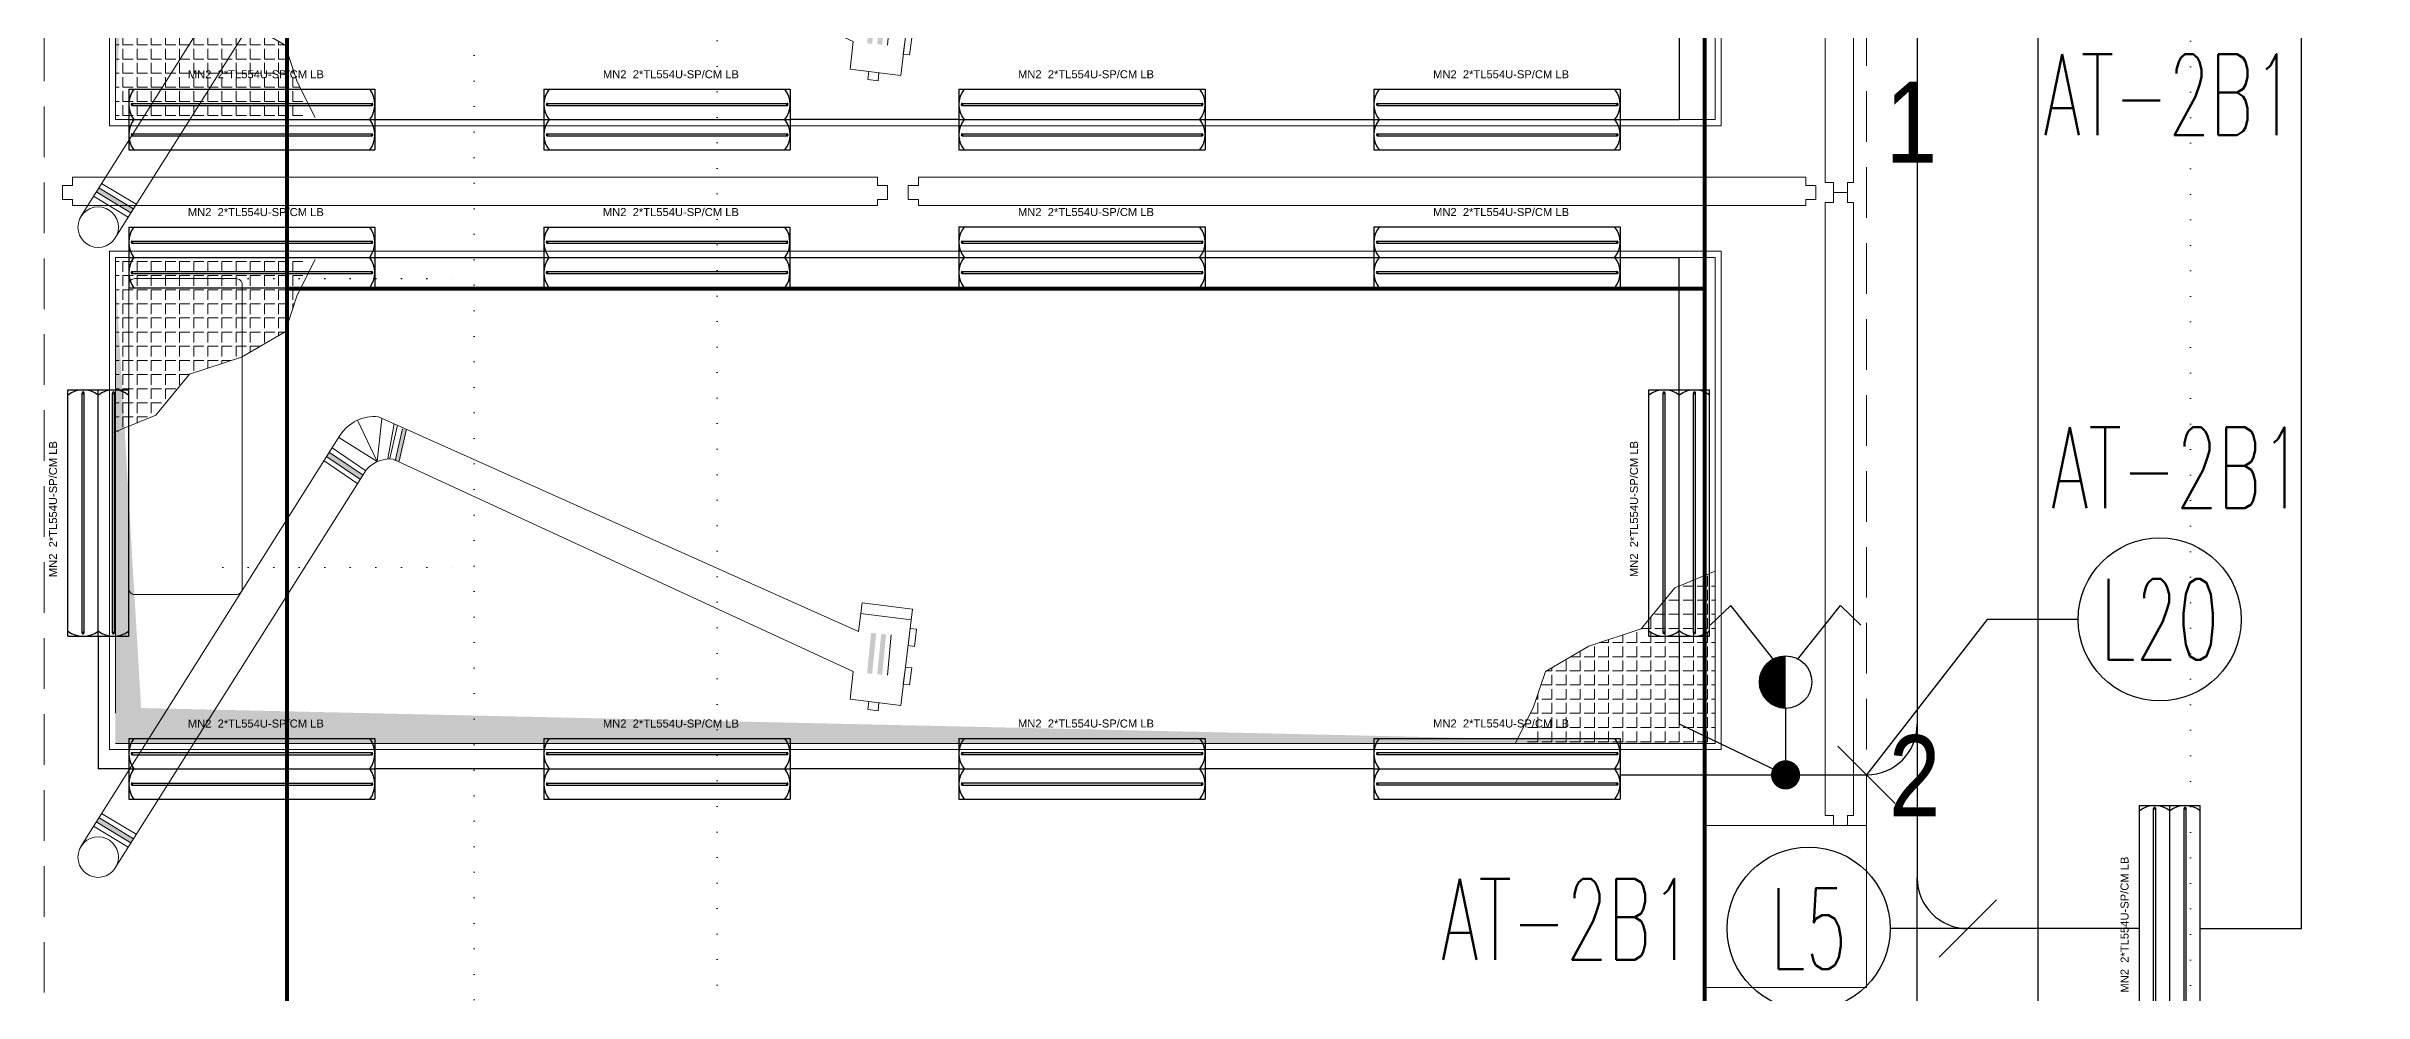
# Model space of a CAD drawing. Header units: metres. Extents: x -13316 to 152404, y -3899 to 30226.
# Drawn here: x 361 to 1505, y 6003 to 6470 of the extents above; entities that cross this region are included whole.
import ezdxf
from ezdxf.enums import TextEntityAlignment as Align

# ---------------------------------------------------------------- set-up
doc = ezdxf.new("R2010")
doc.units = ezdxf.units.M
doc.header["$LTSCALE"] = 100
doc.header["$MEASUREMENT"] = 0
for name, pattern in [('ACAD_ISO05W100', [33, 24, -3, 0, -3, 0, -3]), ('DOT2', [0.125, 0, -0.125]), ('HIDDEN', [0.375, 0.25, -0.125])]:
    doc.linetypes.add(name, pattern=pattern)
doc.layers.get('0').update_dxf_attribs({"color": 9, "lineweight": 9})
for name, color, linetype, lineweight in [('01', 9, 'Continuous', 9), ('06D', 9, 'Continuous', 9), ('10', 9, 'Continuous', 9), ('20', 9, 'DOT2', 9), ('21', 9, 'Continuous', 9), ('bakırcı ekipman', 252, 'ACAD_ISO05W100', 9), ('E-2x54 W SIVAÜSTÜ FLUORESAN YÜKSEK TAVAN ARMATÜRÜ', 7, 'Continuous', 30), ('E-KABLO', 7, 'Continuous', 30), ('E-KOMÜTATÖR ANAHTAR (ETANŞ)', 7, 'Continuous', 30), ('E-LINYE', 7, 'Continuous', 30)]:
    doc.layers.add(name, color=color, linetype=linetype, lineweight=lineweight)
doc.styles.add('Arial', font='arial.ttf', dxfattribs={"height": 2.5})
doc.styles.add('E-YAZI', font='txttw.shx')
doc.styles.add('MuuM_TEXT-STANDART', font='ARIALN.TTF')

# ---------------------------------------------------------------- blocks, each defined once
blk = doc.blocks.new('2x54 W SIVAÜSTÜ FLUORESAN YÜKSEK TAVAN ARMATÜRÜ')
at = {"layer": 'E-2x54 W SIVAÜSTÜ FLUORESAN YÜKSEK TAVAN ARMATÜRÜ', "color": 4}
for p, q in [((-60.8, 15), (-60.8, -15)), ((-60.8, 15), (60.8, 15)), ((60.8, 15), (60.8, 0)), ((-60, 0), (-15, 0)), ((15, 0), (60, 0)), ((60.8, 0), (60.8, -15)), ((-60.8, -15), (60.8, -15))]:
    blk.add_line(p, q, dxfattribs=at)
at = {"layer": 'E-2x54 W SIVAÜSTÜ FLUORESAN YÜKSEK TAVAN ARMATÜRÜ', "color": 7}
for p, q in [((-60.8, 0), (60.8, 0)), ((-59.3, 8), (59.3, 8)), ((-59.2, 7), (59.4, 7)), ((-59.3, -7), (59.3, -7)), ((-59.2, -8), (59.4, -8))]:
    blk.add_line(p, q, dxfattribs=at)
for centre in [(-59.2, 7.6), (-59.2, 7.3), (59.4, 7.6), (59.4, 7.3), (-59.2, -7.4), (-59.2, -7.7), (59.4, -7.4), (59.4, -7.7)]:
    blk.add_circle(centre, 0.11, dxfattribs=at)
for centre, radius, start, end in [((-48.7, 7.5), 12.1, 141.86, 218.14), ((48.7, 7.5), 12.1, 321.86, 38.14), ((-59.1, 7.5), 0.515, 106.8674, 266.7612), ((-59.3, 7.5), 0.519, 289.2244, 84.4042), ((59.5, 7.5), 0.515, 106.8674, 266.7612), ((59.3, 7.5), 0.519, 289.2244, 84.4042), ((-48.7, -7.5), 12.1, 141.86, 218.14), ((-59.1, -7.5), 0.515, 106.8674, 266.7612), ((-59.3, -7.5), 0.519, 289.2244, 84.4042), ((48.7, -7.5), 12.1, 321.86, 38.14), ((59.5, -7.5), 0.515, 106.8674, 266.7612), ((59.3, -7.5), 0.519, 289.2244, 84.4042)]:
    blk.add_arc(centre, radius, start, end, dxfattribs=at)
at = {"layer": 'E-2x54 W SIVAÜSTÜ FLUORESAN YÜKSEK TAVAN ARMATÜRÜ', "color": 7, "style": 'Arial'}
blk.add_text('MN2  2*TL554U-SP/CM LB', height=3.951, dxfattribs=at).set_placement((-31.6, 20.4))
blk = doc.blocks.new('100_KOMÜTATÖR ANAHTAR (ETANŞ)')
at = {"layer": 'E-KOMÜTATÖR ANAHTAR (ETANŞ)', "color": 4}
for p, q in [((-1.695, 5.222), (-2.326, 4.622)), ((-0.372, 3.563), (-1.695, 5.222)), ((0.372, 3.563), (1.695, 5.222)), ((1.695, 5.222), (2.326, 4.622)), ((0, 2.053), (0, 0))]:
    blk.add_line(p, q, dxfattribs=at)
at = {"layer": 'E-KOMÜTATÖR ANAHTAR (ETANŞ)', "color": 4, "const_width": 0.81}
blk.add_lwpolyline([(0, 3.268, 0.414214), (-0.405, 2.863, 0.414214), (0, 2.458, 0.414214)], format="xyb", dxfattribs=at)
at = {"layer": 'E-KOMÜTATÖR ANAHTAR (ETANŞ)', "color": 4}
blk.add_circle((0, 2.863), 0.81, dxfattribs=at)
blk = doc.blocks.new('p-kolon_80x80')
blk.add_lwpolyline([(-40, -40), (40, -40), (40, 40), (-40, 40)], close=True)
blk = doc.blocks.new('2.bod.sitatik')
at = {"layer": '01'}
blk.add_blockref('p-kolon_80x80', (900, -2905), dxfattribs=at)
blk = doc.blocks.new('p-işyeri')
at = {"color": 0, "const_width": 2}
blk.add_lwpolyline([(200, 0), (200, 700), (-200, 700), (-200, 0)], close=True, dxfattribs=at)
blk = doc.blocks.new('rf')
at = {"layer": 'bakırcı ekipman', "color": 0, "lineweight": 0}
for p, q in [((174820.4, -9265.6), (174802.8, -9274.5)), ((174784.8, -9280.5), (174772.3, -9302)), ((174802.8, -9274.5), (174784.8, -9280.5)), ((174791.6, -9283.7), (174791.6, -9278.6)), ((174798.5, -9276.7), (174796.1, -9276.7)), ((174798.5, -9276.7), (174798.5, -9275.9)), ((174798.5, -9283.7), (174798.5, -9278.6)), ((174805.5, -9276.7), (174800.5, -9276.7)), ((174805.5, -9276.7), (174805.5, -9273.1)), ((174805.5, -9283.7), (174805.5, -9278.6)), ((174812.5, -9276.7), (174807.4, -9276.7)), ((174812.5, -9276.7), (174812.5, -9271.7)), ((174812.5, -9283.7), (174812.5, -9278.6)), ((174819.5, -9276.7), (174814.4, -9276.7)), ((174819.5, -9276.7), (174819.5, -9271.7)), ((174819.5, -9283.7), (174819.5, -9278.6)), ((174784.6, -9290.7), (174779.5, -9290.7)), ((174784.6, -9283.7), (174782.9, -9283.7)), ((174784.6, -9283.7), (174784.6, -9280.9)), ((174784.6, -9290.7), (174784.6, -9285.6)), ((174791.6, -9283.7), (174786.5, -9283.7)), ((174791.6, -9290.7), (174786.5, -9290.7)), ((174791.6, -9290.7), (174791.6, -9285.6)), ((174798.5, -9283.7), (174793.5, -9283.7)), ((174798.5, -9290.7), (174793.5, -9290.7)), ((174798.5, -9290.7), (174798.5, -9285.6)), ((174805.5, -9283.7), (174800.5, -9283.7)), ((174805.5, -9290.7), (174800.5, -9290.7)), ((174805.5, -9290.7), (174805.5, -9285.6)), ((174812.5, -9283.7), (174807.4, -9283.7)), ((174812.5, -9290.7), (174807.4, -9290.7)), ((174812.5, -9290.7), (174812.5, -9285.6)), ((174819.5, -9283.7), (174814.4, -9283.7)), ((174819.5, -9290.7), (174814.4, -9290.7)), ((174819.5, -9290.7), (174819.5, -9285.6)), ((174772.3, -9302), (174763.8, -9327.7)), ((174777.6, -9297.7), (174774.8, -9297.7)), ((174777.6, -9297.7), (174777.6, -9292.9)), ((174777.6, -9304.7), (174777.6, -9299.6)), ((174784.6, -9297.7), (174779.5, -9297.7)), ((174784.6, -9297.7), (174784.6, -9292.6)), ((174784.6, -9304.7), (174784.6, -9299.6)), ((174791.6, -9297.7), (174786.5, -9297.7)), ((174791.6, -9297.7), (174791.6, -9292.6)), ((174791.6, -9304.7), (174791.6, -9299.6)), ((174798.5, -9297.7), (174793.5, -9297.7)), ((174798.5, -9297.7), (174798.5, -9292.6)), ((174798.5, -9304.7), (174798.5, -9299.6)), ((174805.5, -9297.7), (174800.5, -9297.7)), ((174805.5, -9297.7), (174805.5, -9292.6)), ((174805.5, -9304.7), (174805.5, -9299.6)), ((174812.5, -9297.7), (174807.4, -9297.7)), ((174812.5, -9297.7), (174812.5, -9292.6)), ((174812.5, -9304.7), (174812.5, -9299.6)), ((174819.5, -9297.7), (174814.4, -9297.7)), ((174819.5, -9297.7), (174819.5, -9292.6)), ((174819.5, -9304.7), (174819.5, -9299.6)), ((174770.6, -9311.7), (174769.1, -9311.7)), ((174770.6, -9311.7), (174770.6, -9307.2)), ((174770.6, -9318.6), (174770.6, -9313.6)), ((174777.6, -9304.7), (174772.5, -9304.7)), ((174777.6, -9311.7), (174772.5, -9311.7)), ((174777.6, -9311.7), (174777.6, -9306.6)), ((174777.6, -9318.6), (174777.6, -9313.6)), ((174784.6, -9304.7), (174779.5, -9304.7)), ((174784.6, -9311.7), (174779.5, -9311.7)), ((174784.6, -9311.7), (174784.6, -9306.6)), ((174784.6, -9318.6), (174784.6, -9313.6)), ((174791.6, -9304.7), (174786.5, -9304.7)), ((174791.6, -9311.7), (174786.5, -9311.7)), ((174791.6, -9311.7), (174791.6, -9306.6)), ((174791.6, -9318.6), (174791.6, -9313.6)), ((174798.5, -9304.7), (174793.5, -9304.7)), ((174798.5, -9311.7), (174793.5, -9311.7)), ((174798.5, -9311.7), (174798.5, -9306.6)), ((174798.5, -9318.6), (174798.5, -9313.6)), ((174805.5, -9304.7), (174800.5, -9304.7)), ((174805.5, -9311.7), (174800.5, -9311.7)), ((174805.5, -9311.7), (174805.5, -9306.6)), ((174805.5, -9318.6), (174805.5, -9313.6)), ((174812.5, -9304.7), (174807.4, -9304.7)), ((174812.5, -9311.7), (174807.4, -9311.7)), ((174812.5, -9311.7), (174812.5, -9306.6)), ((174812.5, -9318.6), (174812.5, -9313.6)), ((174819.5, -9304.7), (174814.4, -9304.7)), ((174819.5, -9311.7), (174814.4, -9311.7)), ((174819.5, -9311.7), (174819.5, -9306.6)), ((174819.5, -9318.6), (174819.5, -9313.6)), ((174770.6, -9325.6), (174765.5, -9325.6)), ((174770.6, -9318.6), (174766.8, -9318.6)), ((174770.6, -9325.6), (174770.6, -9320.6)), ((174777.6, -9318.6), (174772.5, -9318.6)), ((174777.6, -9325.6), (174772.5, -9325.6)), ((174777.6, -9325.6), (174777.6, -9320.6)), ((174784.6, -9318.6), (174779.5, -9318.6)), ((174784.6, -9325.6), (174779.5, -9325.6)), ((174784.6, -9325.6), (174784.6, -9320.6)), ((174791.6, -9318.6), (174786.5, -9318.6)), ((174791.6, -9325.6), (174786.5, -9325.6)), ((174791.6, -9325.6), (174791.6, -9320.6)), ((174798.5, -9318.6), (174793.5, -9318.6)), ((174798.5, -9325.6), (174793.5, -9325.6)), ((174798.5, -9325.6), (174798.5, -9320.6)), ((174805.5, -9318.6), (174800.5, -9318.6)), ((174805.5, -9325.6), (174800.5, -9325.6)), ((174805.5, -9325.6), (174805.5, -9320.6)), ((174812.5, -9318.6), (174807.4, -9318.6)), ((174812.5, -9325.6), (174807.4, -9325.6)), ((174812.5, -9325.6), (174812.5, -9320.6)), ((174819.5, -9318.6), (174814.4, -9318.6)), ((174819.5, -9325.6), (174814.4, -9325.6)), ((174819.5, -9325.6), (174819.5, -9320.6)), ((174763.8, -9327.7), (174743.6, -9344.4)), ((174756.6, -9339.6), (174756.6, -9334.5)), ((174763.6, -9332.6), (174758.5, -9332.6)), ((174763.6, -9332.6), (174763.6, -9327.8)), ((174763.6, -9339.6), (174763.6, -9334.5)), ((174770.6, -9332.6), (174765.5, -9332.6)), ((174770.6, -9332.6), (174770.6, -9327.5)), ((174770.6, -9339.6), (174770.6, -9334.5)), ((174777.6, -9332.6), (174772.5, -9332.6)), ((174777.6, -9332.6), (174777.6, -9327.5)), ((174777.6, -9339.6), (174777.6, -9334.5)), ((174784.6, -9332.6), (174779.5, -9332.6)), ((174784.6, -9332.6), (174784.6, -9327.5)), ((174784.6, -9339.6), (174784.6, -9334.5)), ((174791.6, -9332.6), (174786.5, -9332.6)), ((174791.6, -9332.6), (174791.6, -9327.5)), ((174791.6, -9339.6), (174791.6, -9334.5)), ((174798.5, -9332.6), (174793.5, -9332.6)), ((174798.5, -9332.6), (174798.5, -9327.5)), ((174798.5, -9339.6), (174798.5, -9334.5)), ((174805.5, -9332.6), (174800.5, -9332.6)), ((174805.5, -9332.6), (174805.5, -9327.5)), ((174805.5, -9339.6), (174805.5, -9334.5)), ((174812.5, -9332.6), (174807.4, -9332.6)), ((174812.5, -9332.6), (174812.5, -9327.5)), ((174812.5, -9339.6), (174812.5, -9334.5)), ((174819.5, -9332.6), (174814.4, -9332.6)), ((174819.5, -9332.6), (174819.5, -9327.5)), ((174819.5, -9339.6), (174819.5, -9334.5)), ((174743.6, -9344.4), (174735, -9365.3)), ((174742.7, -9353.6), (174742.7, -9348.5)), ((174749.7, -9346.6), (174744.6, -9346.6)), ((174749.7, -9339.6), (174749.4, -9339.6)), ((174749.7, -9339.6), (174749.7, -9339.4)), ((174749.7, -9346.6), (174749.7, -9341.5)), ((174749.7, -9353.6), (174749.7, -9348.5)), ((174756.6, -9339.6), (174751.6, -9339.6)), ((174756.6, -9346.6), (174751.6, -9346.6)), ((174756.6, -9346.6), (174756.6, -9341.5)), ((174756.6, -9353.6), (174756.6, -9348.5)), ((174763.6, -9339.6), (174758.5, -9339.6)), ((174763.6, -9346.6), (174758.5, -9346.6)), ((174763.6, -9346.6), (174763.6, -9341.5)), ((174763.6, -9353.6), (174763.6, -9348.5)), ((174770.6, -9339.6), (174765.5, -9339.6)), ((174770.6, -9346.6), (174765.5, -9346.6)), ((174770.6, -9346.6), (174770.6, -9341.5)), ((174770.6, -9353.6), (174770.6, -9348.5)), ((174777.6, -9339.6), (174772.5, -9339.6)), ((174777.6, -9346.6), (174772.5, -9346.6)), ((174777.6, -9346.6), (174777.6, -9341.5)), ((174777.6, -9353.6), (174777.6, -9348.5)), ((174784.6, -9339.6), (174779.5, -9339.6)), ((174784.6, -9346.6), (174779.5, -9346.6)), ((174784.6, -9346.6), (174784.6, -9341.5)), ((174784.6, -9353.6), (174784.6, -9348.5)), ((174791.6, -9339.6), (174786.5, -9339.6)), ((174791.6, -9346.6), (174786.5, -9346.6)), ((174791.6, -9346.6), (174791.6, -9341.5)), ((174791.6, -9353.6), (174791.6, -9348.5)), ((174798.5, -9339.6), (174793.5, -9339.6)), ((174798.5, -9346.6), (174793.5, -9346.6)), ((174798.5, -9346.6), (174798.5, -9341.5)), ((174798.5, -9353.6), (174798.5, -9348.5)), ((174805.5, -9339.6), (174800.5, -9339.6)), ((174805.5, -9346.6), (174800.5, -9346.6)), ((174805.5, -9346.6), (174805.5, -9341.5)), ((174805.5, -9353.6), (174805.5, -9348.5)), ((174812.5, -9339.6), (174807.4, -9339.6)), ((174812.5, -9346.6), (174807.4, -9346.6)), ((174812.5, -9346.6), (174812.5, -9341.5)), ((174812.5, -9353.6), (174812.5, -9348.5)), ((174819.5, -9339.6), (174814.4, -9339.6)), ((174819.5, -9346.6), (174814.4, -9346.6)), ((174819.5, -9346.6), (174819.5, -9341.5)), ((174819.5, -9353.6), (174819.5, -9348.5)), ((174742.7, -9360.6), (174737.6, -9360.6)), ((174742.7, -9353.6), (174739.7, -9353.6)), ((174742.7, -9360.6), (174742.7, -9355.5)), ((174749.7, -9353.6), (174744.6, -9353.6)), ((174749.7, -9360.6), (174744.6, -9360.6)), ((174749.7, -9360.6), (174749.7, -9355.5)), ((174756.6, -9353.6), (174751.6, -9353.6)), ((174756.6, -9360.6), (174751.6, -9360.6)), ((174756.6, -9360.6), (174756.6, -9355.5)), ((174763.6, -9353.6), (174758.5, -9353.6)), ((174763.6, -9360.6), (174758.5, -9360.6)), ((174763.6, -9360.6), (174763.6, -9355.5)), ((174770.6, -9353.6), (174765.5, -9353.6)), ((174770.6, -9360.6), (174765.5, -9360.6)), ((174770.6, -9360.6), (174770.6, -9355.5)), ((174777.6, -9353.6), (174772.5, -9353.6)), ((174777.6, -9360.6), (174772.5, -9360.6)), ((174777.6, -9360.6), (174777.6, -9355.5)), ((174784.6, -9353.6), (174779.5, -9353.6)), ((174784.6, -9360.6), (174779.5, -9360.6)), ((174784.6, -9360.6), (174784.6, -9355.5)), ((174791.6, -9353.6), (174786.5, -9353.6)), ((174791.6, -9360.6), (174786.5, -9360.6)), ((174791.6, -9360.6), (174791.6, -9355.5)), ((174798.5, -9353.6), (174793.5, -9353.6)), ((174798.5, -9360.6), (174793.5, -9360.6)), ((174798.5, -9360.6), (174798.5, -9355.5)), ((174805.5, -9353.6), (174800.5, -9353.6)), ((174805.5, -9360.6), (174800.5, -9360.6)), ((174805.5, -9360.6), (174805.5, -9355.5)), ((174812.5, -9353.6), (174807.4, -9353.6)), ((174812.5, -9360.6), (174807.4, -9360.6)), ((174812.5, -9360.6), (174812.5, -9355.5)), ((174819.5, -9353.6), (174814.4, -9353.6)), ((174819.5, -9360.6), (174814.4, -9360.6)), ((174819.5, -9360.6), (174819.5, -9355.5)), ((174735.7, -9364.3), (174735.7, -9362.8)), ((174742.7, -9364.3), (174742.7, -9362.5)), ((174749.7, -9364.3), (174749.7, -9362.5)), ((174756.6, -9364.3), (174756.6, -9362.5)), ((174763.6, -9364.3), (174763.6, -9362.5)), ((174770.6, -9364.3), (174770.6, -9362.5)), ((174777.6, -9364.3), (174777.6, -9362.5)), ((174784.6, -9364.3), (174784.6, -9362.5)), ((174791.6, -9364.3), (174791.6, -9362.5)), ((174798.5, -9364.3), (174798.5, -9362.5)), ((174805.5, -9364.3), (174805.5, -9362.5)), ((174812.5, -9364.3), (174812.5, -9362.5)), ((174819.5, -9364.3), (174819.5, -9362.5))]:
    blk.add_line(p, q, dxfattribs=at)
blk = doc.blocks.new('p-mekanik_boyahane_mahal02')
for points in [[(146.8, 158.1), (144.8, 158.3), (141.1, 142.6), (143.1, 142.4)], [(146.8, 158.1), (144.8, 158.3), (141.1, 142.6), (143.1, 142.4)], [(124, 133.3), (125.3, 135.5), (108.8, 146.7), (107.4, 144.6)], [(124, 133.3), (125.3, 135.5), (108.8, 146.7), (107.4, 144.6)], [(10.6, -46.1), (11.9, -44), (-5.2, -33.6), (-6.5, -35.7)], [(10.6, -46.1), (11.9, -44), (-5.2, -33.6), (-6.5, -35.7)], [(10.6, -46.1), (11.9, -44), (-5.2, -33.6), (-6.5, -35.7)]]:
    blk.add_hatch(color=256).paths.add_polyline_path(points)
h = blk.add_hatch(color=256)
h.paths.add_polyline_path([(379.2, 37.2), (381.7, 36.9), (383.6, 56.8), (381.2, 57.1)])
h.paths.add_polyline_path([(374.2, 37.7), (376.7, 37.4), (378.7, 57.3), (376.2, 57.6)])
h = blk.add_hatch(color=256)
h.paths.add_polyline_path([(379.2, 37.2), (381.7, 36.9), (383.6, 56.8), (381.2, 57.1)])
h.paths.add_polyline_path([(374.2, 37.7), (376.7, 37.4), (378.7, 57.3), (376.2, 57.6)])
for p, q in [((0, 0), (0, 246)), ((796, 246), (0, 246)), ((3, 18), (3, 243)), ((793, 243), (793, 3)), ((796, 243), (796, 246)), ((796, 243), (796, 0)), ((132.3, 142.2), (122.6, 162.6)), ((132.3, 142.2), (122.6, 162.6)), ((132.3, 142.2), (134.6, 163.5)), ((132.3, 142.2), (134.6, 163.5)), ((132.9, 164.3), (369.9, 58.3)), ((132.9, 164.3), (369.9, 58.3)), ((137.6, 143.5), (140.7, 160.8)), ((137.6, 143.5), (140.7, 160.8)), ((-14, -47.8), (113.9, 155.1)), ((-14, -47.8), (113.9, 155.1)), ((126.6, 137.6), (110.1, 148.9)), ((126.6, 137.6), (110.1, 148.9)), ((132.3, 142.2), (113.3, 154.1)), ((132.3, 142.2), (113.3, 154.1)), ((138.5, 143.7), (142.3, 160.1)), ((138.5, 143.7), (142.3, 160.1)), ((141.1, 142.6), (144.8, 158.3)), ((141.1, 142.6), (144.8, 158.3)), ((143.1, 142.4), (146.8, 158.1)), ((143.1, 142.4), (146.8, 158.1)), ((122.7, 131.2), (106.1, 142.5)), ((122.7, 131.2), (106.1, 142.5)), ((124, 133.3), (107.4, 144.6)), ((124, 133.3), (107.4, 144.6)), ((125.3, 135.5), (108.8, 146.7)), ((125.3, 135.5), (108.8, 146.7)), ((140.1, 143.4), (367.4, 38.5)), ((140.1, 143.4), (367.4, 38.5)), ((2.9, -58.4), (125.8, 136.5)), ((2.9, -58.4), (125.8, 136.5)), ((773.1, 79.8), (793, 88)), ((782.3, 80.7), (777.2, 80.7)), ((782.3, 80.7), (782.3, 83.8)), ((789.3, 80.7), (784.2, 80.7)), ((789.3, 80.7), (789.3, 85.8)), ((793, 80.7), (791.2, 80.7)), ((369.9, 58.3), (371.7, 72.4)), ((369.9, 58.3), (371.7, 72.4)), ((371.7, 72.4), (396.7, 69.3)), ((371.7, 72.4), (396.7, 69.3)), ((396.7, 69.3), (390.8, 21.8)), ((396.7, 69.3), (390.8, 21.8)), ((756.4, 59.6), (773.1, 79.8)), ((768.3, 73.8), (768.1, 73.8)), ((768.3, 73.8), (768.3, 74)), ((768.3, 66.8), (768.3, 71.9)), ((775.3, 73.8), (770.2, 73.8)), ((775.3, 73.8), (775.3, 78.8)), ((775.3, 66.8), (775.3, 71.9)), ((782.3, 73.8), (777.2, 73.8)), ((782.3, 73.8), (782.3, 78.8)), ((782.3, 66.8), (782.3, 71.9)), ((789.3, 73.8), (784.2, 73.8)), ((789.3, 73.8), (789.3, 78.8)), ((789.3, 66.8), (789.3, 71.9)), ((793, 73.8), (791.2, 73.8)), ((371, 67.1), (396, 64)), ((371, 67.1), (396, 64)), ((730.7, 51.1), (756.4, 59.6)), ((754.3, 52.8), (754.3, 57.9)), ((761.3, 59.8), (756.5, 59.8)), ((761.3, 59.8), (761.3, 64.9)), ((761.3, 52.8), (761.3, 57.9)), ((768.3, 66.8), (763.2, 66.8)), ((768.3, 59.8), (763.2, 59.8)), ((768.3, 59.8), (768.3, 64.9)), ((768.3, 52.8), (768.3, 57.9)), ((775.3, 66.8), (770.2, 66.8)), ((775.3, 59.8), (770.2, 59.8)), ((775.3, 59.8), (775.3, 64.9)), ((775.3, 52.8), (775.3, 57.9)), ((782.3, 66.8), (777.2, 66.8)), ((782.3, 59.8), (777.2, 59.8)), ((782.3, 59.8), (782.3, 64.9)), ((782.3, 52.8), (782.3, 57.9)), ((789.3, 66.8), (784.2, 66.8)), ((789.3, 59.8), (784.2, 59.8)), ((789.3, 59.8), (789.3, 64.9)), ((789.3, 52.8), (789.3, 57.9)), ((793, 66.8), (791.2, 66.8)), ((793, 59.8), (791.2, 59.8)), ((386.1, 56.6), (384.2, 36.7)), ((386.1, 56.6), (384.2, 36.7)), ((709.2, 38.6), (730.7, 51.1)), ((726.4, 45.8), (721.6, 45.8)), ((726.4, 45.8), (726.4, 48.6)), ((733.4, 45.8), (728.3, 45.8)), ((733.4, 45.8), (733.4, 50.9)), ((740.4, 45.8), (735.3, 45.8)), ((740.4, 52.8), (735.9, 52.8)), ((740.4, 52.8), (740.4, 54.3)), ((740.4, 45.8), (740.4, 50.9)), ((747.4, 52.8), (742.3, 52.8)), ((747.4, 45.8), (742.3, 45.8)), ((747.4, 52.8), (747.4, 56.6)), ((747.4, 45.8), (747.4, 50.9)), ((754.3, 52.8), (749.3, 52.8)), ((754.3, 45.8), (749.3, 45.8)), ((754.3, 45.8), (754.3, 50.9)), ((761.3, 52.8), (756.2, 52.8)), ((761.3, 45.8), (756.2, 45.8)), ((761.3, 45.8), (761.3, 50.9)), ((768.3, 52.8), (763.2, 52.8)), ((768.3, 45.8), (763.2, 45.8)), ((768.3, 45.8), (768.3, 50.9)), ((775.3, 52.8), (770.2, 52.8)), ((775.3, 45.8), (770.2, 45.8)), ((775.3, 45.8), (775.3, 50.9)), ((782.3, 52.8), (777.2, 52.8)), ((782.3, 45.8), (777.2, 45.8)), ((782.3, 45.8), (782.3, 50.9)), ((789.3, 52.8), (784.2, 52.8)), ((789.3, 45.8), (784.2, 45.8)), ((789.3, 45.8), (789.3, 50.9)), ((793, 52.8), (791.2, 52.8)), ((793, 45.8), (791.2, 45.8)), ((365.8, 24.9), (367.4, 38.5)), ((365.8, 24.9), (367.4, 38.5)), ((703.2, 20.6), (709.2, 38.6)), ((712.4, 38.8), (709.6, 38.8)), ((712.4, 38.8), (712.4, 40.5)), ((712.4, 31.9), (712.4, 36.9)), ((719.4, 38.8), (714.3, 38.8)), ((719.4, 38.8), (719.4, 43.9)), ((719.4, 31.9), (719.4, 36.9)), ((726.4, 38.8), (721.3, 38.8)), ((726.4, 38.8), (726.4, 43.9)), ((726.4, 31.9), (726.4, 36.9)), ((733.4, 38.8), (728.3, 38.8)), ((733.4, 38.8), (733.4, 43.9)), ((733.4, 31.9), (733.4, 36.9)), ((740.4, 38.8), (735.3, 38.8)), ((740.4, 38.8), (740.4, 43.9)), ((740.4, 31.9), (740.4, 36.9)), ((747.4, 38.8), (742.3, 38.8)), ((747.4, 38.8), (747.4, 43.9)), ((747.4, 31.9), (747.4, 36.9)), ((754.3, 38.8), (749.3, 38.8)), ((754.3, 38.8), (754.3, 43.9)), ((754.3, 31.9), (754.3, 36.9)), ((761.3, 38.8), (756.2, 38.8)), ((761.3, 38.8), (761.3, 43.9)), ((761.3, 31.9), (761.3, 36.9)), ((768.3, 38.8), (763.2, 38.8)), ((768.3, 38.8), (768.3, 43.9)), ((768.3, 31.9), (768.3, 36.9)), ((775.3, 38.8), (770.2, 38.8)), ((775.3, 38.8), (775.3, 43.9)), ((775.3, 31.9), (775.3, 36.9)), ((782.3, 38.8), (777.2, 38.8)), ((782.3, 38.8), (782.3, 43.9)), ((782.3, 31.9), (782.3, 36.9)), ((789.3, 38.8), (784.2, 38.8)), ((789.3, 38.8), (789.3, 43.9)), ((789.3, 31.9), (789.3, 36.9)), ((793, 38.8), (791.2, 38.8)), ((390.8, 21.8), (365.8, 24.9)), ((390.8, 21.8), (365.8, 24.9)), ((375.1, 23.8), (374.6, 19.8)), ((375.1, 23.8), (374.6, 19.8)), ((380, 23.2), (379.6, 19.2)), ((380, 23.2), (379.6, 19.2)), ((705.4, 24.9), (704.6, 24.9)), ((705.4, 24.9), (705.4, 27.3)), ((705.4, 17.9), (705.4, 23)), ((712.4, 31.9), (707.4, 31.9)), ((712.4, 24.9), (707.4, 24.9)), ((712.4, 24.9), (712.4, 29.9)), ((712.4, 17.9), (712.4, 23)), ((719.4, 31.9), (714.3, 31.9)), ((719.4, 24.9), (714.3, 24.9)), ((719.4, 24.9), (719.4, 29.9)), ((719.4, 17.9), (719.4, 23)), ((726.4, 31.9), (721.3, 31.9)), ((726.4, 24.9), (721.3, 24.9)), ((726.4, 24.9), (726.4, 29.9)), ((726.4, 17.9), (726.4, 23)), ((733.4, 31.9), (728.3, 31.9)), ((733.4, 24.9), (728.3, 24.9)), ((733.4, 24.9), (733.4, 29.9)), ((733.4, 17.9), (733.4, 23)), ((740.4, 31.9), (735.3, 31.9)), ((740.4, 24.9), (735.3, 24.9)), ((740.4, 24.9), (740.4, 29.9)), ((740.4, 17.9), (740.4, 23)), ((747.4, 31.9), (742.3, 31.9)), ((747.4, 24.9), (742.3, 24.9)), ((747.4, 24.9), (747.4, 29.9)), ((747.4, 17.9), (747.4, 23)), ((754.3, 31.9), (749.3, 31.9)), ((754.3, 24.9), (749.3, 24.9)), ((754.3, 24.9), (754.3, 29.9)), ((754.3, 17.9), (754.3, 23)), ((761.3, 31.9), (756.2, 31.9)), ((761.3, 24.9), (756.2, 24.9)), ((761.3, 24.9), (761.3, 29.9)), ((761.3, 17.9), (761.3, 23)), ((768.3, 31.9), (763.2, 31.9)), ((768.3, 24.9), (763.2, 24.9)), ((768.3, 24.9), (768.3, 29.9)), ((768.3, 17.9), (768.3, 23)), ((775.3, 31.9), (770.2, 31.9)), ((775.3, 24.9), (770.2, 24.9)), ((775.3, 24.9), (775.3, 29.9)), ((775.3, 17.9), (775.3, 23)), ((782.3, 31.9), (777.2, 31.9)), ((782.3, 24.9), (777.2, 24.9)), ((782.3, 24.9), (782.3, 29.9)), ((782.3, 17.9), (782.3, 23)), ((789.3, 31.9), (784.2, 31.9)), ((789.3, 24.9), (784.2, 24.9)), ((789.3, 24.9), (789.3, 29.9)), ((789.3, 17.9), (789.3, 23)), ((793, 31.9), (791.2, 31.9)), ((793, 24.9), (791.2, 24.9)), ((379.6, 19.2), (374.6, 19.8)), ((379.6, 19.2), (374.6, 19.8)), ((694.3, 3), (703.2, 20.6)), ((705.4, 17.9), (701.8, 17.9)), ((705.4, 10.9), (705.4, 16)), ((712.4, 17.9), (707.4, 17.9)), ((712.4, 10.9), (712.4, 16)), ((719.4, 17.9), (714.3, 17.9)), ((719.4, 10.9), (719.4, 16)), ((726.4, 17.9), (721.3, 17.9)), ((726.4, 10.9), (726.4, 16)), ((733.4, 17.9), (728.3, 17.9)), ((733.4, 10.9), (733.4, 16)), ((740.4, 17.9), (735.3, 17.9)), ((740.4, 10.9), (740.4, 16)), ((747.4, 17.9), (742.3, 17.9)), ((747.4, 10.9), (747.4, 16)), ((754.3, 17.9), (749.3, 17.9)), ((754.3, 10.9), (754.3, 16)), ((761.3, 17.9), (756.2, 17.9)), ((761.3, 10.9), (761.3, 16)), ((768.3, 17.9), (763.2, 17.9)), ((768.3, 10.9), (768.3, 16)), ((775.3, 17.9), (770.2, 17.9)), ((775.3, 10.9), (775.3, 16)), ((782.3, 17.9), (777.2, 17.9)), ((782.3, 10.9), (782.3, 16)), ((789.3, 17.9), (784.2, 17.9)), ((789.3, 10.9), (789.3, 16)), ((793, 17.9), (791.2, 17.9)), ((796, 0), (0, 0)), ((793, 3), (3, 3)), ((705.4, 10.9), (700.4, 10.9)), ((705.4, 3.9), (700.4, 3.9)), ((705.4, 3.9), (705.4, 9)), ((712.4, 10.9), (707.4, 10.9)), ((712.4, 3.9), (707.4, 3.9)), ((712.4, 3.9), (712.4, 9)), ((719.4, 10.9), (714.3, 10.9)), ((719.4, 3.9), (714.3, 3.9)), ((719.4, 3.9), (719.4, 9)), ((726.4, 10.9), (721.3, 10.9)), ((726.4, 3.9), (721.3, 3.9)), ((726.4, 3.9), (726.4, 9)), ((733.4, 10.9), (728.3, 10.9)), ((733.4, 3.9), (728.3, 3.9)), ((733.4, 3.9), (733.4, 9)), ((740.4, 10.9), (735.3, 10.9)), ((740.4, 3.9), (735.3, 3.9)), ((740.4, 3.9), (740.4, 9)), ((747.4, 10.9), (742.3, 10.9)), ((747.4, 3.9), (742.3, 3.9)), ((747.4, 3.9), (747.4, 9)), ((754.3, 10.9), (749.3, 10.9)), ((754.3, 3.9), (749.3, 3.9)), ((754.3, 3.9), (754.3, 9)), ((761.3, 10.9), (756.2, 10.9)), ((761.3, 3.9), (756.2, 3.9)), ((761.3, 3.9), (761.3, 9)), ((768.3, 10.9), (763.2, 10.9)), ((768.3, 3.9), (763.2, 3.9)), ((768.3, 3.9), (768.3, 9)), ((775.3, 10.9), (770.2, 10.9)), ((775.3, 3.9), (770.2, 3.9)), ((775.3, 3.9), (775.3, 9)), ((782.3, 10.9), (777.2, 10.9)), ((782.3, 3.9), (777.2, 3.9)), ((782.3, 3.9), (782.3, 9)), ((789.3, 10.9), (784.2, 10.9)), ((789.3, 3.9), (784.2, 3.9)), ((789.3, 3.9), (789.3, 9)), ((793, 10.9), (791.2, 10.9)), ((11.9, -44), (-5.2, -33.6)), ((11.9, -44), (-5.2, -33.6)), ((11.9, -44), (-5.2, -33.6)), ((13.2, -41.8), (-3.8, -31.5)), ((13.2, -41.8), (-3.8, -31.5)), ((13.2, -41.8), (-3.8, -31.5)), ((9.3, -48.2), (-7.8, -37.8)), ((9.3, -48.2), (-7.8, -37.8)), ((9.3, -48.2), (-7.8, -37.8)), ((10.6, -46.1), (-6.5, -35.7)), ((10.6, -46.1), (-6.5, -35.7)), ((10.6, -46.1), (-6.5, -35.7))]:
    blk.add_line(p, q)
blk.add_lwpolyline([(793, 3), (793, 243), (742.1, 243), (793, 243), (3, 243)])
for points in [[(395.5, 59.8), (394.5, 51.3), (397.6, 50.9), (398.6, 59.4)], [(395.5, 59.8), (394.5, 51.3), (397.6, 50.9), (398.6, 59.4)], [(393.1, 40.7), (392.1, 32.3), (395.2, 31.9), (396.3, 40.3)], [(393.1, 40.7), (392.1, 32.3), (395.2, 31.9), (396.3, 40.3)]]:
    blk.add_lwpolyline(points, close=True)
blk.add_circle((-5.5, -53.1), 10)
blk.add_circle((-5.5, -53.1), 10)
blk.add_circle((-5.5, -53.1), 10)
for centre, radius in [((130.8, 144.4), 20), ((130.8, 144.4), 20), ((138.5, 128.5), 15), ((138.5, 128.5), 15)]:
    blk.add_arc(centre, radius, 83.9062, 147.767)
blk.add_solid([(793, 3), (3, 3), (15.7, 20.5), (3, 235)])
at = {"xscale": -1, "rotation": 270}
blk.add_blockref('rf', (9367.3, -174578.5), dxfattribs=at)
blk = doc.blocks.new('p-mekanik_boyahane_mahal01')
for points in [[(146.8, 161.1), (144.8, 161.3), (141.1, 145.6), (143.1, 145.4)], [(146.8, 161.1), (144.8, 161.3), (141.1, 145.6), (143.1, 145.4)], [(124, 136.3), (125.3, 138.5), (108.8, 149.7), (107.4, 147.6)], [(124, 136.3), (125.3, 138.5), (108.8, 149.7), (107.4, 147.6)], [(10.6, -43.1), (11.9, -41), (-5.2, -30.6), (-6.5, -32.7)], [(10.6, -43.1), (11.9, -41), (-5.2, -30.6), (-6.5, -32.7)], [(10.6, -43.1), (11.9, -41), (-5.2, -30.6), (-6.5, -32.7)]]:
    blk.add_hatch(color=256).paths.add_polyline_path(points)
h = blk.add_hatch(color=256)
h.paths.add_polyline_path([(379.2, 40.2), (381.7, 39.9), (383.6, 59.8), (381.2, 60.1)])
h.paths.add_polyline_path([(374.2, 40.7), (376.7, 40.4), (378.7, 60.3), (376.2, 60.6)])
h = blk.add_hatch(color=256)
h.paths.add_polyline_path([(379.2, 40.2), (381.7, 39.9), (383.6, 59.8), (381.2, 60.1)])
h.paths.add_polyline_path([(374.2, 40.7), (376.7, 40.4), (378.7, 60.3), (376.2, 60.6)])
for p, q in [((796, 246), (0, 246)), ((0, 246), (0, 0)), ((793, 243), (3, 243)), ((694.3, 243), (703.2, 225.4)), ((705.4, 242.1), (700.4, 242.1)), ((705.4, 242.1), (705.4, 237)), ((712.4, 242.1), (707.4, 242.1)), ((712.4, 242.1), (712.4, 237)), ((719.4, 242.1), (714.3, 242.1)), ((719.4, 242.1), (719.4, 237)), ((726.4, 242.1), (721.3, 242.1)), ((726.4, 242.1), (726.4, 237)), ((733.4, 242.1), (728.3, 242.1)), ((733.4, 242.1), (733.4, 237)), ((740.4, 242.1), (735.3, 242.1)), ((740.4, 242.1), (740.4, 237)), ((747.4, 242.1), (742.3, 242.1)), ((747.4, 242.1), (747.4, 237)), ((754.3, 242.1), (749.3, 242.1)), ((754.3, 242.1), (754.3, 237)), ((761.3, 242.1), (756.2, 242.1)), ((761.3, 242.1), (761.3, 237)), ((768.3, 242.1), (763.2, 242.1)), ((768.3, 242.1), (768.3, 237)), ((775.3, 242.1), (770.2, 242.1)), ((775.3, 242.1), (775.3, 237)), ((782.3, 242.1), (777.2, 242.1)), ((782.3, 242.1), (782.3, 237)), ((789.3, 242.1), (784.2, 242.1)), ((789.3, 242.1), (789.3, 237)), ((793, 3), (793, 243)), ((796, 3), (796, 246)), ((705.4, 235.1), (700.4, 235.1)), ((705.4, 235.1), (705.4, 230)), ((712.4, 235.1), (707.4, 235.1)), ((712.4, 235.1), (712.4, 230)), ((719.4, 235.1), (714.3, 235.1)), ((719.4, 235.1), (719.4, 230)), ((726.4, 235.1), (721.3, 235.1)), ((726.4, 235.1), (726.4, 230)), ((733.4, 235.1), (728.3, 235.1)), ((733.4, 235.1), (733.4, 230)), ((740.4, 235.1), (735.3, 235.1)), ((740.4, 235.1), (740.4, 230)), ((747.4, 235.1), (742.3, 235.1)), ((747.4, 235.1), (747.4, 230)), ((754.3, 235.1), (749.3, 235.1)), ((754.3, 235.1), (754.3, 230)), ((761.3, 235.1), (756.2, 235.1)), ((761.3, 235.1), (761.3, 230)), ((768.3, 235.1), (763.2, 235.1)), ((768.3, 235.1), (768.3, 230)), ((775.3, 235.1), (770.2, 235.1)), ((775.3, 235.1), (775.3, 230)), ((782.3, 235.1), (777.2, 235.1)), ((782.3, 235.1), (782.3, 230)), ((789.3, 235.1), (784.2, 235.1)), ((789.3, 235.1), (789.3, 230)), ((793, 235.1), (791.2, 235.1)), ((3, 228), (3, 3)), ((705.4, 228.1), (701.8, 228.1)), ((703.2, 225.4), (709.2, 207.4)), ((705.4, 221.1), (704.6, 221.1)), ((705.4, 228.1), (705.4, 223)), ((705.4, 221.1), (705.4, 218.7)), ((712.4, 228.1), (707.4, 228.1)), ((712.4, 221.1), (707.4, 221.1)), ((712.4, 228.1), (712.4, 223)), ((712.4, 221.1), (712.4, 216.1)), ((719.4, 228.1), (714.3, 228.1)), ((719.4, 221.1), (714.3, 221.1)), ((719.4, 228.1), (719.4, 223)), ((719.4, 221.1), (719.4, 216.1)), ((726.4, 228.1), (721.3, 228.1)), ((726.4, 221.1), (721.3, 221.1)), ((726.4, 228.1), (726.4, 223)), ((726.4, 221.1), (726.4, 216.1)), ((733.4, 228.1), (728.3, 228.1)), ((733.4, 221.1), (728.3, 221.1)), ((733.4, 228.1), (733.4, 223)), ((733.4, 221.1), (733.4, 216.1)), ((740.4, 228.1), (735.3, 228.1)), ((740.4, 221.1), (735.3, 221.1)), ((740.4, 228.1), (740.4, 223)), ((740.4, 221.1), (740.4, 216.1)), ((747.4, 228.1), (742.3, 228.1)), ((747.4, 221.1), (742.3, 221.1)), ((747.4, 228.1), (747.4, 223)), ((747.4, 221.1), (747.4, 216.1)), ((754.3, 228.1), (749.3, 228.1)), ((754.3, 221.1), (749.3, 221.1)), ((754.3, 228.1), (754.3, 223)), ((754.3, 221.1), (754.3, 216.1)), ((761.3, 228.1), (756.2, 228.1)), ((761.3, 221.1), (756.2, 221.1)), ((761.3, 228.1), (761.3, 223)), ((761.3, 221.1), (761.3, 216.1)), ((768.3, 228.1), (763.2, 228.1)), ((768.3, 221.1), (763.2, 221.1)), ((768.3, 228.1), (768.3, 223)), ((768.3, 221.1), (768.3, 216.1)), ((775.3, 228.1), (770.2, 228.1)), ((775.3, 221.1), (770.2, 221.1)), ((775.3, 228.1), (775.3, 223)), ((775.3, 221.1), (775.3, 216.1)), ((782.3, 228.1), (777.2, 228.1)), ((782.3, 221.1), (777.2, 221.1)), ((782.3, 228.1), (782.3, 223)), ((782.3, 221.1), (782.3, 216.1)), ((789.3, 228.1), (784.2, 228.1)), ((789.3, 221.1), (784.2, 221.1)), ((789.3, 228.1), (789.3, 223)), ((789.3, 221.1), (789.3, 216.1)), ((793, 228.1), (791.2, 228.1)), ((793, 221.1), (791.2, 221.1)), ((712.4, 214.1), (707.4, 214.1)), ((709.2, 207.4), (730.7, 194.9)), ((712.4, 207.2), (709.6, 207.2)), ((712.4, 214.1), (712.4, 209.1)), ((712.4, 207.2), (712.4, 205.5)), ((719.4, 214.1), (714.3, 214.1)), ((719.4, 207.2), (714.3, 207.2)), ((719.4, 214.1), (719.4, 209.1)), ((719.4, 207.2), (719.4, 202.1)), ((726.4, 214.1), (721.3, 214.1)), ((726.4, 207.2), (721.3, 207.2)), ((726.4, 214.1), (726.4, 209.1)), ((726.4, 207.2), (726.4, 202.1)), ((733.4, 214.1), (728.3, 214.1)), ((733.4, 207.2), (728.3, 207.2)), ((733.4, 214.1), (733.4, 209.1)), ((733.4, 207.2), (733.4, 202.1)), ((740.4, 214.1), (735.3, 214.1)), ((740.4, 207.2), (735.3, 207.2)), ((740.4, 214.1), (740.4, 209.1)), ((740.4, 207.2), (740.4, 202.1)), ((747.4, 214.1), (742.3, 214.1)), ((747.4, 207.2), (742.3, 207.2)), ((747.4, 214.1), (747.4, 209.1)), ((747.4, 207.2), (747.4, 202.1)), ((754.3, 214.1), (749.3, 214.1)), ((754.3, 207.2), (749.3, 207.2)), ((754.3, 214.1), (754.3, 209.1)), ((754.3, 207.2), (754.3, 202.1)), ((761.3, 214.1), (756.2, 214.1)), ((761.3, 207.2), (756.2, 207.2)), ((761.3, 214.1), (761.3, 209.1)), ((761.3, 207.2), (761.3, 202.1)), ((768.3, 214.1), (763.2, 214.1)), ((768.3, 207.2), (763.2, 207.2)), ((768.3, 214.1), (768.3, 209.1)), ((768.3, 207.2), (768.3, 202.1)), ((775.3, 214.1), (770.2, 214.1)), ((775.3, 207.2), (770.2, 207.2)), ((775.3, 214.1), (775.3, 209.1)), ((775.3, 207.2), (775.3, 202.1)), ((782.3, 214.1), (777.2, 214.1)), ((782.3, 207.2), (777.2, 207.2)), ((782.3, 214.1), (782.3, 209.1)), ((782.3, 207.2), (782.3, 202.1)), ((789.3, 214.1), (784.2, 214.1)), ((789.3, 207.2), (784.2, 207.2)), ((789.3, 214.1), (789.3, 209.1)), ((789.3, 207.2), (789.3, 202.1)), ((793, 214.1), (791.2, 214.1)), ((793, 207.2), (791.2, 207.2)), ((726.4, 200.2), (721.6, 200.2)), ((726.4, 200.2), (726.4, 197.4)), ((733.4, 200.2), (728.3, 200.2)), ((730.7, 194.9), (756.4, 186.4)), ((733.4, 200.2), (733.4, 195.1)), ((740.4, 200.2), (735.3, 200.2)), ((740.4, 200.2), (740.4, 195.1)), ((747.4, 200.2), (742.3, 200.2)), ((747.4, 200.2), (747.4, 195.1)), ((754.3, 200.2), (749.3, 200.2)), ((754.3, 200.2), (754.3, 195.1)), ((761.3, 200.2), (756.2, 200.2)), ((761.3, 200.2), (761.3, 195.1)), ((768.3, 200.2), (763.2, 200.2)), ((768.3, 200.2), (768.3, 195.1)), ((775.3, 200.2), (770.2, 200.2)), ((775.3, 200.2), (775.3, 195.1)), ((782.3, 200.2), (777.2, 200.2)), ((782.3, 200.2), (782.3, 195.1)), ((789.3, 200.2), (784.2, 200.2)), ((789.3, 200.2), (789.3, 195.1)), ((793, 200.2), (791.2, 200.2)), ((740.4, 193.2), (735.9, 193.2)), ((740.4, 193.2), (740.4, 191.7)), ((747.4, 193.2), (742.3, 193.2)), ((747.4, 193.2), (747.4, 189.4)), ((754.3, 193.2), (749.3, 193.2)), ((754.3, 193.2), (754.3, 188.1)), ((761.3, 193.2), (756.2, 193.2)), ((756.4, 186.4), (773.1, 166.2)), ((761.3, 186.2), (756.5, 186.2)), ((761.3, 193.2), (761.3, 188.1)), ((761.3, 186.2), (761.3, 181.1)), ((768.3, 193.2), (763.2, 193.2)), ((768.3, 186.2), (763.2, 186.2)), ((768.3, 193.2), (768.3, 188.1)), ((768.3, 186.2), (768.3, 181.1)), ((775.3, 193.2), (770.2, 193.2)), ((775.3, 186.2), (770.2, 186.2)), ((775.3, 193.2), (775.3, 188.1)), ((775.3, 186.2), (775.3, 181.1)), ((782.3, 193.2), (777.2, 193.2)), ((782.3, 186.2), (777.2, 186.2)), ((782.3, 193.2), (782.3, 188.1)), ((782.3, 186.2), (782.3, 181.1)), ((789.3, 193.2), (784.2, 193.2)), ((789.3, 186.2), (784.2, 186.2)), ((789.3, 193.2), (789.3, 188.1)), ((789.3, 186.2), (789.3, 181.1)), ((793, 193.2), (791.2, 193.2)), ((793, 186.2), (791.2, 186.2)), ((768.3, 179.2), (763.2, 179.2)), ((768.3, 172.2), (768.1, 172.2)), ((768.3, 179.2), (768.3, 174.1)), ((768.3, 172.2), (768.3, 172)), ((775.3, 179.2), (770.2, 179.2)), ((775.3, 172.2), (770.2, 172.2)), ((775.3, 179.2), (775.3, 174.1)), ((775.3, 172.2), (775.3, 167.2)), ((782.3, 179.2), (777.2, 179.2)), ((782.3, 172.2), (777.2, 172.2)), ((782.3, 179.2), (782.3, 174.1)), ((782.3, 172.2), (782.3, 167.2)), ((789.3, 179.2), (784.2, 179.2)), ((789.3, 172.2), (784.2, 172.2)), ((789.3, 179.2), (789.3, 174.1)), ((789.3, 172.2), (789.3, 167.2)), ((793, 179.2), (791.2, 179.2)), ((793, 172.2), (791.2, 172.2)), ((132.3, 145.2), (122.6, 165.6)), ((132.3, 145.2), (122.6, 165.6)), ((132.3, 145.2), (134.6, 166.5)), ((132.3, 145.2), (134.6, 166.5)), ((132.9, 167.3), (369.9, 61.3)), ((132.9, 167.3), (369.9, 61.3)), ((137.6, 146.5), (140.7, 163.8)), ((137.6, 146.5), (140.7, 163.8)), ((138.5, 146.7), (142.3, 163.1)), ((138.5, 146.7), (142.3, 163.1)), ((141.1, 145.6), (144.8, 161.3)), ((141.1, 145.6), (144.8, 161.3)), ((143.1, 145.4), (146.8, 161.1)), ((143.1, 145.4), (146.8, 161.1)), ((773.1, 166.2), (793, 158)), ((782.3, 165.3), (777.2, 165.3)), ((782.3, 165.3), (782.3, 162.2)), ((789.3, 165.3), (784.2, 165.3)), ((789.3, 165.3), (789.3, 160.2)), ((793, 165.3), (791.2, 165.3)), ((-14, -44.8), (113.9, 158.1)), ((-14, -44.8), (113.9, 158.1)), ((125.3, 138.5), (108.8, 149.7)), ((125.3, 138.5), (108.8, 149.7)), ((126.6, 140.6), (110.1, 151.9)), ((126.6, 140.6), (110.1, 151.9)), ((132.3, 145.2), (113.3, 157.1)), ((132.3, 145.2), (113.3, 157.1)), ((2.9, -55.4), (125.8, 139.5)), ((2.9, -55.4), (125.8, 139.5)), ((122.7, 134.2), (106.1, 145.5)), ((122.7, 134.2), (106.1, 145.5)), ((124, 136.3), (107.4, 147.6)), ((124, 136.3), (107.4, 147.6)), ((140.1, 146.4), (367.4, 41.5)), ((140.1, 146.4), (367.4, 41.5)), ((369.9, 61.3), (371.7, 75.4)), ((369.9, 61.3), (371.7, 75.4)), ((371, 70.1), (396, 67)), ((371, 70.1), (396, 67)), ((371.7, 75.4), (396.7, 72.3)), ((371.7, 75.4), (396.7, 72.3)), ((396.7, 72.3), (390.8, 24.8)), ((396.7, 72.3), (390.8, 24.8)), ((386.1, 59.6), (384.2, 39.7)), ((386.1, 59.6), (384.2, 39.7)), ((365.8, 27.9), (367.4, 41.5)), ((365.8, 27.9), (367.4, 41.5)), ((390.8, 24.8), (365.8, 27.9)), ((390.8, 24.8), (365.8, 27.9)), ((375.1, 26.8), (374.6, 22.8)), ((375.1, 26.8), (374.6, 22.8)), ((380, 26.2), (379.6, 22.2)), ((380, 26.2), (379.6, 22.2)), ((379.6, 22.2), (374.6, 22.8)), ((379.6, 22.2), (374.6, 22.8)), ((10.6, -43.1), (-6.5, -32.7)), ((10.6, -43.1), (-6.5, -32.7)), ((10.6, -43.1), (-6.5, -32.7)), ((11.9, -41), (-5.2, -30.6)), ((11.9, -41), (-5.2, -30.6)), ((11.9, -41), (-5.2, -30.6)), ((13.2, -38.8), (-3.8, -28.5)), ((13.2, -38.8), (-3.8, -28.5)), ((13.2, -38.8), (-3.8, -28.5)), ((9.3, -45.2), (-7.8, -34.8)), ((9.3, -45.2), (-7.8, -34.8)), ((9.3, -45.2), (-7.8, -34.8))]:
    blk.add_line(p, q)
for points in [[(793, 243), (793, 3), (742.1, 3), (793, 3), (3, 3)], [(796, 3), (796, 0), (0, 0)]]:
    blk.add_lwpolyline(points)
for points in [[(395.5, 62.8), (394.5, 54.3), (397.6, 53.9), (398.6, 62.4)], [(395.5, 62.8), (394.5, 54.3), (397.6, 53.9), (398.6, 62.4)], [(393.1, 43.7), (392.1, 35.3), (395.2, 34.9), (396.3, 43.3)], [(393.1, 43.7), (392.1, 35.3), (395.2, 34.9), (396.3, 43.3)]]:
    blk.add_lwpolyline(points, close=True)
blk.add_circle((-5.5, -50.1), 10)
blk.add_circle((-5.5, -50.1), 10)
blk.add_circle((-5.5, -50.1), 10)
for centre, radius in [((130.8, 147.4), 20), ((130.8, 147.4), 20), ((138.5, 131.5), 15), ((138.5, 131.5), 15)]:
    blk.add_arc(centre, radius, 83.9062, 147.767)
blk.add_solid([(793, 243), (3, 243), (15.7, 225.5), (3, 11)])
at = {"rotation": 270}
blk.add_blockref('rf', (9367.3, 174824.5), dxfattribs=at)
blk = doc.blocks.new('2.bod.Mimari')
at = {"layer": '06D', "linetype": 'DOT2'}
for points in [[(402.38, -2372, 0.4142136), (372.38, -2402), (372.38, -3732.3), (252.38, -3732.3), (252.38, -2342, -0.4142136), (342.38, -2252), (1048.17, -2252, 0.4142136), (1078.17, -2222), (1078.17, -1719.8, -0.4142136), (1168.17, -1629.8), (2743.84, -1629.8, 0.4142136), (2773.84, -1599.8), (2773.84, -1315.34)], [(1100, -4330, 0.163259), (1100, -4330), (1100, -2250, -0.4142136), (1700, -1650), (2900, -1650, -0.4142136), (3500, -2250), (3500, -4330), (3500, -4330)]]:
    blk.add_lwpolyline(points, format="xyb", dxfattribs=at)
at = {"layer": '06D'}
for points in [[(923.62, -2552.5), (923.62, -2547.5), (919.48, -2547.5), (919.48, -2245), (923.62, -2245), (923.62, -2240), (930.62, -2240), (930.62, -2245), (933.48, -2245), (933.48, -2547.5), (930.62, -2547.5), (930.62, -2552.5)], [(49, -2549), (54, -2549), (54, -2544.86), (451.48, -2544.86), (451.48, -2549), (456.48, -2549), (456.48, -2556), (451.48, -2556), (451.48, -2558.86), (54, -2558.86), (54, -2556), (49, -2556)], [(466.72, -2549), (471.72, -2549), (471.72, -2544.86), (909.95, -2544.86), (909.95, -2549), (914.95, -2549), (914.95, -2556), (909.95, -2556), (909.95, -2558.86), (471.72, -2558.86), (471.72, -2556), (466.72, -2556)], [(923.62, -2552.5), (923.62, -2557.5), (919.48, -2557.5), (919.48, -2860), (923.62, -2860), (923.62, -2865), (930.62, -2865), (930.62, -2860), (933.48, -2860), (933.48, -2557.5), (930.62, -2557.5), (930.62, -2552.5)]]:
    blk.add_lwpolyline(points, close=True, dxfattribs=at)
at = {"layer": '06D', "linetype": 'DOT2', "lineweight": -3}
blk.add_lwpolyline([(128.21, -2595), (253.05, -2595)], dxfattribs=at)
at = {"layer": '06D', "linetype": 'DOT2'}
blk.add_lwpolyline([(128.21, -2737.66), (253.05, -2737.66)], dxfattribs=at)
at = {"layer": '10'}
blk.add_lwpolyline([(84.82, -2595), (134.82, -2595, -0.4142136), (137.82, -2598), (137.82, -2748, -0.4142136), (134.82, -2751), (84.82, -2751, -0.4142136), (81.82, -2748), (81.82, -2598, -0.4142136)], format="xyb", close=True, dxfattribs=at)
at = {"layer": '20', "color": 251, "linetype": 'HIDDEN'}
blk.add_lwpolyline([(940, -3750), (860, -3750), (860, -3810), (40, -3810), (40, -2200), (860, -2200), (860, -2240), (940, -2240), (940, -2865), (860, -2865), (860, -3030), (940, -3030)], close=True, dxfattribs=at)
at = {"layer": '06D', "color": 89, "linetype": 'HIDDEN', "true_color": 0x2e4d23, "rotation": 90}
for p in [(860, -2400), (860, -2800)]:
    blk.add_blockref('p-işyeri', p, dxfattribs=at)
at = {"layer": '06D'}
for name, p in [('p-mekanik_boyahane_mahal01', (72.21, -2519.5)), ('p-mekanik_boyahane_mahal02', (72.21, -2827.5))]:
    blk.add_blockref(name, p, dxfattribs=at)
at = {"layer": '21', "style": 'MuuM_TEXT-STANDART'}
for s, p in [('1', (974.82, -2549.78)), ('2', (976.48, -2872.42))]:
    blk.add_text(s, height=40, dxfattribs=at).set_placement(p, align=Align.BOTTOM_RIGHT)

msp = doc.modelspace()

# ---------------------------------------------------------------- linework, layer by layer
at = {"layer": 'E-KABLO', "color": 6}
for p, q in [((1474.76, 6034.11), (1474.76, 6999)), ((1344.76, 5459.18), (1344.76, 6634.04)), ((1167.5, 6494.21), (1167.5, 6433.51)), ((523.38, 6433.51), (606.76, 6433.51)), ((811.73, 6433.51), (728.36, 6433.51)), ((933.33, 6433.51), (1016.71, 6433.51)), ((1138.31, 6433.51), (1167.5, 6433.51)), ((523.37, 6365.47), (606.74, 6365.47)), ((728.34, 6365.48), (811.72, 6365.49)), ((933.32, 6365.49), (1016.7, 6365.49)), ((1138.3, 6365.5), (1167.51, 6365.5)), ((1167.51, 6300.06), (1167.51, 6365.5)), ((386.77, 6178.42), (386.77, 6112.98)), ((1167.51, 6178.46), (1167.51, 6135.24)), ((1167.51, 6135.24), (1220, 6110)), ((401.78, 6112.98), (386.77, 6112.98)), ((606.76, 6112.99), (523.38, 6112.98)), ((811.73, 6113), (728.36, 6113)), ((1016.71, 6113.01), (933.33, 6113.01)), ((1138.31, 6110), (1220, 6110)), ((1220, 6110), (1260, 6110)), ((1394.76, 6034.11), (1310, 6034.11)), ((1424.76, 6034.11), (1474.76, 6034.11))]:
    msp.add_line(p, q, dxfattribs=at)
at = {"layer": 'E-KABLO', "color": 5}
for p, q in [((1285, 6701.44), (1285, 6135)), ((1285, 6135), (1285, 6059.11)), ((1285, 5901.58), (1285, 6059.11))]:
    msp.add_line(p, q, dxfattribs=at)
at = {"layer": 'E-KABLO', "color": 4, "linetype": 'Continuous', "const_width": 7.2}
msp.add_lwpolyline([(1223.6, 6110, -1), (1216.4, 6110, -1)], format="xyb", close=True, dxfattribs=at)
at = {"layer": 'E-KABLO', "color": 6}
for centre, start, end in [((1260, 6135), 270, 0), ((1310, 6059.11), 180, 270)]:
    msp.add_arc(centre, 25, start, end, dxfattribs=at)
at = {"layer": 'E-LINYE', "color": 7, "linetype": 'Continuous'}
for p, q in [((1319.54, 6186.76), (1260, 6110)), ((1364.48, 6186.76), (1319.54, 6186.76)), ((1245.86, 6124.14), (1274.14, 6095.86)), ((1324.14, 6048.25), (1295.86, 6019.97)), ((1310, 6034.11), (1271.64, 6034.11))]:
    msp.add_line(p, q, dxfattribs=at)
for centre in [(1404.73, 6186.76), (1231.39, 6034.11)]:
    msp.add_circle(centre, 40.25, dxfattribs=at)

# ---------------------------------------------------------------- block references
for name in ['2.bod.sitatik', '2.bod.Mimari']:
    msp.add_blockref(name, (320, 8950))
at = {"layer": 'E-2x54 W SIVAÜSTÜ FLUORESAN YÜKSEK TAVAN ARMATÜRÜ', "color": 6}
for p in [(462.58, 6433.51), (667.56, 6433.51), (872.53, 6433.51), (1077.51, 6433.51), (462.57, 6365.47), (667.54, 6365.48), (872.52, 6365.49), (1077.5, 6365.5), (462.58, 6112.98), (667.56, 6112.99), (872.53, 6113), (1077.51, 6113.01)]:
    msp.add_blockref('2x54 W SIVAÜSTÜ FLUORESAN YÜKSEK TAVAN ARMATÜRÜ', p, dxfattribs=at)
for p, rotation in [((386.77, 6239.22), 89.99999999999939), ((1167.5, 6239.26), 89.99999999999939), ((1409.76, 6034.11), 90.00000000000034)]:
    msp.add_blockref('2x54 W SIVAÜSTÜ FLUORESAN YÜKSEK TAVAN ARMATÜRÜ', p, dxfattribs=dict(at, rotation=rotation))
at = {"layer": 'E-KOMÜTATÖR ANAHTAR (ETANŞ)', "xscale": 16, "yscale": 16, "zscale": 16}
msp.add_blockref('100_KOMÜTATÖR ANAHTAR (ETANŞ)', (1220, 6110), dxfattribs=at)

# ---------------------------------------------------------------- texts
at = {"layer": 'E-LINYE', "color": 3, "linetype": 'Continuous', "style": 'E-YAZI', "width": 0.6}
for s, p in [('AT-2B1', (1409.52, 6445.85)), ('AT-2B1', (1413.32, 6261.63)), ('L20', (1404.73, 6186.76)), ('AT-2B1', (1112.08, 6038.74)), ('L5', (1231.39, 6034.11))]:
    msp.add_text(s, height=40, dxfattribs=at).set_placement(p, align=Align.MIDDLE_CENTER)

doc.saveas('drawing.dxf')
